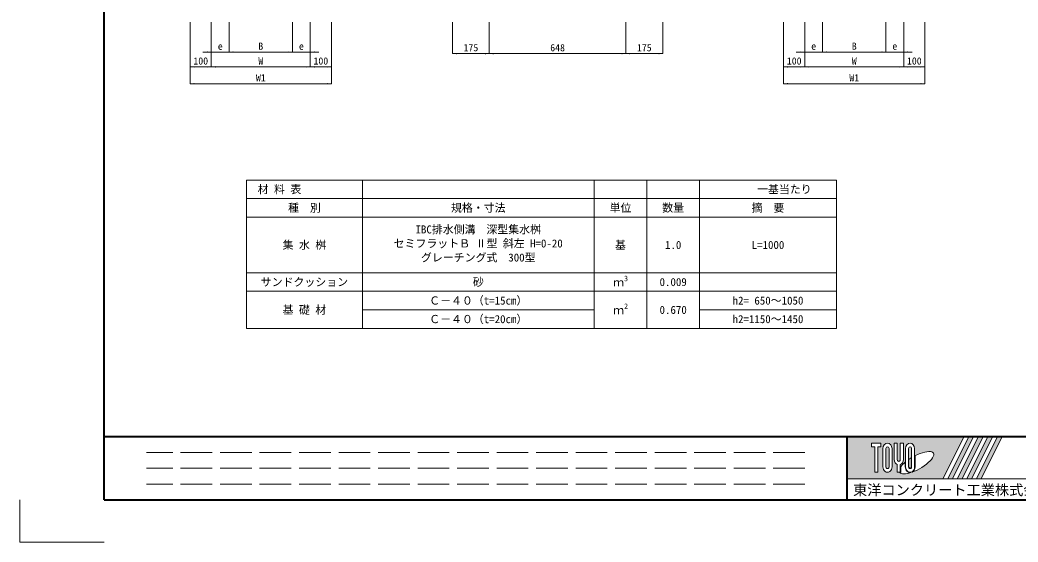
# Model space of a CAD drawing. Units: millimetres at full size. Extents: x 0 to 26200, y 7460 to 13400.
# Drawn here: x 8900 to 13637, y 7460 to 9936 of the extents above; entities that cross this region are included whole.
import ezdxf
from ezdxf.enums import TextEntityAlignment as Align

# ---------------------------------------------------------------- set-up
doc = ezdxf.new("R2010")
doc.units = ezdxf.units.MM
doc.header["$LTSCALE"] = 25
doc.linetypes.add('DASHED', pattern=[7.5, 6, -1.5])
for name, color, linetype, lineweight in [('Defpoints_3', 8, 'Continuous', 0), ('図枠', 7, 'Continuous', 5), ('寸法・材料表', 7, 'Continuous', 13), ('寸法線', 7, 'Continuous', 9), ('補助線', 8, 'Continuous', 13)]:
    doc.layers.add(name, color=color, linetype=linetype, lineweight=lineweight)
doc.styles.add('ＭＳ ゴシック', font='')
doc.styles.get('ＭＳ ゴシック').set_extended_font_data('MS Gothic')

# ---------------------------------------------------------------- blocks, each defined once
blk = doc.blocks.new('filled_arrow')
at = {"color": 0, "linetype": 'Continuous', "lineweight": -2}
blk.add_solid([(7.5, 1.25), (0, 0), (7.5, -1.25)], dxfattribs=at)

msp = doc.modelspace()

# ---------------------------------------------------------------- hatches: boundary and pattern name
at = {"layer": '図枠'}
h = msp.add_hatch(color=256, dxfattribs=at)
h.paths.add_polyline_path([(12825, 7959.96), (12825, 7759.96), (13280.31, 7759.96), (13380.31, 7959.96)])
edge = h.paths.add_edge_path(flags=16)
edge.add_ellipse((13154.45, 7836.13), major_axis=(80.81, 45.23), ratio=0.3471473, start_angle=-144.31122, end_angle=72.1899, ccw=False)
edge.add_ellipse((13124.52, 7816.6), major_axis=(0, 27.5), ratio=0.8463542, start_angle=-160.70346, end_angle=-90)
edge.add_line((13147.8, 7816.6), (13147.8, 7869.02))
edge = h.paths.add_edge_path(flags=16)
edge.add_ellipse((13124.52, 7903.33), major_axis=(0, 25.38), ratio=0.8463542, start_angle=-90, end_angle=90, ccw=False)
edge.add_line((13146.01, 7903.33), (13146.01, 7816.6))
edge.add_ellipse((13124.52, 7816.6), major_axis=(0, 25.38), ratio=0.8463542, start_angle=90, end_angle=-90, ccw=False)
edge.add_line((13103.04, 7816.6), (13103.04, 7903.33))
edge = h.paths.add_edge_path(flags=16)
edge.add_line((13131.69, 7903.33), (13131.69, 7816.6))
edge.add_ellipse((13124.52, 7816.6), major_axis=(0, 8.46), ratio=0.8463542, start_angle=90, end_angle=-90, ccw=False)
edge.add_line((13117.36, 7816.6), (13117.36, 7903.33))
edge.add_ellipse((13124.52, 7903.33), major_axis=(0, 8.46), ratio=0.8463542, start_angle=-90, end_angle=90, ccw=False)
edge = h.paths.add_edge_path(flags=16)
edge.add_line((13129.9, 7859), (13129.9, 7816.6))
edge.add_ellipse((13124.52, 7816.6), major_axis=(0, 6.35), ratio=0.8463542, start_angle=90, end_angle=-90, ccw=False)
edge.add_line((13119.15, 7816.6), (13119.15, 7852.06))
edge.add_ellipse((13154.45, 7836.13), major_axis=(80.81, 45.23), ratio=0.3471473, start_angle=107.79174, end_angle=126.47132, ccw=False)
edge = h.paths.add_edge_path(flags=16)
edge.add_ellipse((13070.81, 7850.97), major_axis=(0, 25.38), ratio=0.8463542, start_angle=-163.34117, end_angle=-90, ccw=False)
edge.add_line((13077.97, 7827.04), (13077.97, 7791.21))
edge.add_line((13077.97, 7791.21), (13063.65, 7791.21))
edge.add_line((13063.65, 7791.21), (13063.65, 7827.04))
edge.add_ellipse((13070.81, 7850.97), major_axis=(0, 25.38), ratio=0.8463542, start_angle=90, end_angle=163.34117, ccw=False)
edge.add_line((13049.33, 7850.97), (13049.33, 7928.71))
edge.add_line((13049.33, 7928.71), (13063.65, 7928.71))
edge.add_line((13063.65, 7928.71), (13063.65, 7850.97))
edge.add_ellipse((13070.81, 7850.97), major_axis=(0, 8.46), ratio=0.8463542, start_angle=90, end_angle=-90)
edge.add_line((13077.97, 7850.97), (13077.97, 7928.71))
edge.add_line((13077.97, 7928.71), (13092.3, 7928.71))
edge.add_line((13092.3, 7928.71), (13092.3, 7850.97))
edge = h.paths.add_edge_path(flags=16)
edge.add_line((13101.25, 7838.49), (13101.25, 7816.6))
edge.add_ellipse((13124.52, 7816.6), major_axis=(0, 27.5), ratio=0.8463542, start_angle=90, end_angle=-171.54427)
edge.add_ellipse((13154.45, 7836.13), major_axis=(80.81, 45.23), ratio=0.3471473, start_angle=-178.64954, end_angle=-148.29244, ccw=False)
edge.add_line((13074.89, 7789.1), (13079.76, 7789.1))
edge.add_line((13079.76, 7789.1), (13079.76, 7815.91))
edge.add_ellipse((13154.45, 7836.13), major_axis=(80.81, 45.23), ratio=0.3471473, start_angle=148.21912, end_angle=165.90812, ccw=False)
edge = h.paths.add_edge_path(flags=16)
edge.add_ellipse((13017.1, 7903.33), major_axis=(0, 25.38), ratio=0.8463542, start_angle=-90, end_angle=90, ccw=False)
edge.add_line((13038.59, 7903.33), (13038.59, 7816.6))
edge.add_ellipse((13017.1, 7816.6), major_axis=(0, 25.38), ratio=0.8463542, start_angle=90, end_angle=-90, ccw=False)
edge.add_line((12995.62, 7816.6), (12995.62, 7903.33))
edge = h.paths.add_edge_path(flags=16)
edge.add_line((13024.26, 7903.33), (13024.26, 7816.6))
edge.add_ellipse((13017.1, 7816.6), major_axis=(0, 8.46), ratio=0.8463542, start_angle=90, end_angle=-90, ccw=False)
edge.add_line((13009.94, 7816.6), (13009.94, 7903.33))
edge.add_ellipse((13017.1, 7903.33), major_axis=(0, 8.46), ratio=0.8463542, start_angle=-90, end_angle=90, ccw=False)
h.paths.add_polyline_path([(12984.88, 7928.71), (12984.88, 7911.79), (12970.55, 7911.79), (12970.55, 7791.21), (12956.23, 7791.21), (12956.23, 7911.79), (12941.91, 7911.79), (12941.91, 7928.71)], flags=16)
for points in [[(13303, 7759.96), (13325.69, 7759.96), (13425.69, 7959.96), (13403, 7959.96)], [(13471.06, 7959.96), (13448.38, 7959.96), (13348.38, 7759.96), (13371.06, 7759.96)], [(13516.44, 7959.96), (13493.75, 7959.96), (13393.75, 7759.96), (13416.44, 7759.96)], [(13561.81, 7959.96), (13539.12, 7959.96), (13439.12, 7759.96), (13461.81, 7759.96)]]:
    msp.add_hatch(color=256, dxfattribs=at).paths.add_polyline_path(points)

# ---------------------------------------------------------------- linework, layer by layer
at = {"layer": 'Defpoints_3'}
for p, q in [((9975, 9177.14), (12775, 9177.14)), ((9975, 9177.14), (9975, 9089.14)), ((10525, 9177.14), (10525, 9089.14)), ((11625, 9177.14), (11625, 9089.14)), ((11875, 9177.14), (11875, 9089.14)), ((12125, 9177.14), (12125, 9089.14)), ((12775, 9177.14), (12775, 9089.14))]:
    msp.add_line(p, q, dxfattribs=at)
at = {"layer": 'Defpoints_3', "color": 7, "lineweight": 13}
for p, q in [((8900, 7659.96), (8900, 7459.96)), ((8900, 7459.96), (9300, 7459.96))]:
    msp.add_line(p, q, dxfattribs=at)
at = {"layer": '図枠', "lineweight": 40}
for p, q in [((9300, 7659.96), (9300, 13199.96)), ((9300, 7959.96), (17100, 7959.96)), ((12825, 7659.96), (12825, 7959.96)), ((9300, 7659.96), (17100, 7659.96))]:
    msp.add_line(p, q, dxfattribs=at)
at = {"layer": '図枠'}
for p, q in [((12825, 7959.96), (13380.31, 7959.96)), ((13380.31, 7959.96), (13280.31, 7759.96)), ((13403, 7959.96), (13303, 7759.96)), ((13425.69, 7959.96), (13325.69, 7759.96)), ((13448.38, 7959.96), (13348.38, 7759.96)), ((13471.06, 7959.96), (13371.06, 7759.96)), ((13493.75, 7959.96), (13393.75, 7759.96)), ((13403, 7959.96), (13425.69, 7959.96)), ((13516.44, 7959.96), (13416.44, 7759.96)), ((13539.12, 7959.96), (13439.12, 7759.96)), ((13448.38, 7959.96), (13471.06, 7959.96)), ((13561.81, 7959.96), (13461.81, 7759.96)), ((13493.75, 7959.96), (13516.44, 7959.96)), ((13539.12, 7959.96), (13561.81, 7959.96)), ((12941.91, 7928.71), (12941.91, 7911.79)), ((12941.91, 7928.71), (12984.88, 7928.71)), ((12956.23, 7911.79), (12941.91, 7911.79)), ((12956.23, 7911.79), (12956.23, 7791.21)), ((12970.55, 7911.79), (12970.55, 7791.21)), ((12984.88, 7911.79), (12970.55, 7911.79)), ((12984.88, 7928.71), (12984.88, 7911.79)), ((13049.33, 7928.71), (13063.65, 7928.71)), ((13049.33, 7850.97), (13049.33, 7928.71)), ((13063.65, 7928.71), (13063.65, 7850.97)), ((13077.97, 7928.71), (13092.3, 7928.71)), ((13077.97, 7850.97), (13077.97, 7928.71)), ((13092.3, 7928.71), (13092.3, 7850.97)), ((12995.62, 7903.33), (12995.62, 7816.6)), ((13009.94, 7816.6), (13009.94, 7903.33)), ((13024.26, 7903.33), (13024.26, 7816.6)), ((13038.59, 7816.6), (13038.59, 7903.33)), ((13103.04, 7903.33), (13103.04, 7816.6)), ((13117.36, 7816.6), (13117.36, 7903.33)), ((13131.69, 7903.33), (13131.69, 7816.6)), ((13146.01, 7816.6), (13146.01, 7903.33)), ((13147.8, 7816.6), (13147.8, 7869.02)), ((13063.65, 7827.04), (13063.65, 7791.21)), ((13077.97, 7827.04), (13077.97, 7791.21)), ((13079.76, 7815.91), (13079.76, 7789.1)), ((13101.25, 7838.49), (13101.25, 7816.6)), ((13119.15, 7816.6), (13119.15, 7852.06)), ((13129.9, 7859), (13129.9, 7816.6)), ((12970.55, 7791.21), (12956.23, 7791.21)), ((13077.97, 7791.21), (13063.65, 7791.21)), ((13074.89, 7789.1), (13079.76, 7789.1)), ((12825, 7759.96), (13280.31, 7759.96)), ((13303, 7759.96), (13325.69, 7759.96)), ((13348.38, 7759.96), (13371.06, 7759.96)), ((13393.75, 7759.96), (13416.44, 7759.96)), ((13439.12, 7759.96), (13461.81, 7759.96))]:
    msp.add_line(p, q, dxfattribs=at)
at = {"layer": '図枠', "linetype": 'DASHED', "lineweight": 9}
for p, q in [((12625, 7884.96), (9500, 7884.96)), ((12625, 7809.96), (9500, 7809.96)), ((12625, 7734.96), (9500, 7734.96))]:
    msp.add_line(p, q, dxfattribs=at)
at = {"layer": '図枠'}
for centre, major_axis, ratio, start_param, end_param in [((13017.1, 7903.33), (0, 25.38), 0.846354, 4.712389, 7.8539816), ((13017.1, 7903.33), (0, 8.46), 0.846354, 4.712389, 7.8539816), ((13124.52, 7903.33), (0, 25.38), 0.846354, 4.712389, 7.8539816), ((13124.52, 7903.33), (0, 8.46), 0.846354, 4.712389, 7.8539816), ((13154.45, 7836.13), (80.81, 45.23), 0.347147, 4.2621853, 7.7429163), ((13017.1, 7816.6), (0, 25.38), 0.846354, 1.5707963, 4.712389), ((13017.1, 7816.6), (0, 8.46), 0.846354, 1.5707963, 4.712389), ((13070.81, 7850.97), (0, 25.38), 0.846354, 1.5707963, 2.8017557), ((13070.81, 7850.97), (0, 8.46), 0.846354, 1.5707963, 4.712389), ((13070.81, 7850.97), (0, 25.38), 0.846354, 3.4814296, 4.712389), ((13154.45, 7836.13), (80.81, 45.23), 0.347147, 2.0815197, 2.5155126), ((13124.52, 7816.6), (0, 27.5), 0.846354, 1.5707963, 3.3154679), ((13124.52, 7816.6), (0, 25.38), 0.846354, 1.5707963, 4.712389), ((13124.52, 7816.6), (0, 8.46), 0.846354, 1.5707963, 4.712389), ((13124.52, 7816.6), (0, 6.35), 0.846354, 1.5707963, 4.712389), ((13154.45, 7836.13), (80.81, 45.23), 0.347147, 1.6817405, 1.8219833), ((13124.52, 7816.6), (0, 27.5), 0.846354, 3.5338438, 4.712389), ((13154.45, 7836.13), (80.81, 45.23), 0.347147, 3.2093975, 4.2004451)]:
    msp.add_ellipse(centre, major_axis=major_axis, ratio=ratio, start_param=start_param, end_param=end_param, dxfattribs=at)
at = {"layer": '寸法・材料表'}
for p, q in [((9975, 9089.14), (12775, 9089.14)), ((9975, 9089.14), (9975, 8473.14)), ((10525, 9089.14), (10525, 8473.14)), ((11625, 9089.14), (11625, 8473.14)), ((11875, 9089.14), (11875, 8473.14)), ((12125, 9089.14), (12125, 8473.14)), ((12775, 9089.14), (12775, 8473.14)), ((9975, 9001.14), (12775, 9001.14)), ((9975, 8737.14), (12775, 8737.14)), ((9975, 8649.14), (12775, 8649.14)), ((10525, 8561.14), (11625, 8561.14)), ((12125, 8561.14), (12775, 8561.14)), ((9975, 8473.14), (12775, 8473.14))]:
    msp.add_line(p, q, dxfattribs=at)
at = {"layer": '寸法線'}
for p, q in [((9707.96, 9926.22), (9707.96, 9713.81)), ((9707.96, 9926.22), (9707.96, 9633.81)), ((9807.96, 9926.22), (9807.96, 9783.81)), ((9807.96, 9926.22), (9807.96, 9713.81)), ((9807.96, 9926.22), (9807.96, 9713.81)), ((9892.96, 9926.22), (9892.96, 9783.81)), ((9892.96, 9926.22), (9892.96, 9783.81)), ((10192.96, 9926.22), (10192.96, 9783.81)), ((10192.96, 9926.22), (10192.96, 9783.81)), ((10277.96, 9926.22), (10277.96, 9783.81)), ((10277.96, 9926.22), (10277.96, 9713.81)), ((10277.96, 9926.22), (10277.96, 9713.81)), ((10377.96, 9926.22), (10377.96, 9713.81)), ((10377.96, 9926.22), (10377.96, 9633.81)), ((10952.5, 9926.22), (10952.5, 9776.78)), ((11127.5, 9926.22), (11127.5, 9776.78)), ((11127.5, 9926.22), (11127.5, 9776.78)), ((11775.5, 9926.22), (11775.5, 9776.78)), ((11775.5, 9926.22), (11775.5, 9776.78)), ((11950.5, 9926.22), (11950.5, 9776.78)), ((12524.33, 9926.22), (12524.33, 9713.81)), ((12524.33, 9926.22), (12524.33, 9633.81)), ((12624.33, 9926.22), (12624.33, 9783.81)), ((12624.33, 9926.22), (12624.33, 9713.81)), ((12624.33, 9926.22), (12624.33, 9713.81)), ((12709.33, 9926.22), (12709.33, 9783.81)), ((12709.33, 9926.22), (12709.33, 9783.81)), ((13009.33, 9926.22), (13009.33, 9783.81)), ((13009.33, 9926.22), (13009.33, 9783.81)), ((13094.33, 9926.22), (13094.33, 9783.81)), ((13094.33, 9926.22), (13094.33, 9713.81)), ((13094.33, 9926.22), (13094.33, 9713.81)), ((13194.33, 9926.22), (13194.33, 9713.81)), ((13194.33, 9926.22), (13194.33, 9633.81)), ((9767.96, 9783.81), (9932.96, 9783.81)), ((9892.96, 9783.81), (10192.96, 9783.81)), ((10152.96, 9783.81), (10317.96, 9783.81)), ((11127.5, 9776.78), (10952.5, 9776.78)), ((11775.5, 9776.78), (11127.5, 9776.78)), ((11775.5, 9776.78), (11950.5, 9776.78)), ((12584.33, 9783.81), (12749.33, 9783.81)), ((12709.33, 9783.81), (13009.33, 9783.81)), ((12969.33, 9783.81), (13134.33, 9783.81)), ((9807.96, 9713.81), (9707.96, 9713.81)), ((9807.96, 9713.81), (10277.96, 9713.81)), ((10277.96, 9713.81), (10377.96, 9713.81)), ((12624.33, 9713.81), (12524.33, 9713.81)), ((12624.33, 9713.81), (13094.33, 9713.81)), ((13094.33, 9713.81), (13194.33, 9713.81)), ((9707.96, 9633.81), (10377.96, 9633.81)), ((12524.33, 9633.81), (13194.33, 9633.81))]:
    msp.add_line(p, q, dxfattribs=at)
at = {"layer": '補助線'}
msp.add_line((12825, 7759.96), (13825, 7759.96), dxfattribs=at)

# ---------------------------------------------------------------- block references
at = {"layer": '寸法線', "xscale": 2.67, "yscale": 2.67, "rotation": 180}
for p in [(9807.96, 9783.81), (10192.96, 9783.81), (10192.96, 9783.81), (11127.5, 9776.78), (11775.5, 9776.78), (11950.5, 9776.78), (12624.33, 9783.81), (13009.33, 9783.81), (13009.33, 9783.81), (9807.96, 9713.81), (10277.96, 9713.81), (10377.96, 9713.81), (12624.33, 9713.81), (13094.33, 9713.81), (13194.33, 9713.81), (10377.96, 9633.81), (13194.33, 9633.81)]:
    msp.add_blockref('filled_arrow', p, dxfattribs=at)
at = {"layer": '寸法線', "xscale": 2.67, "yscale": 2.67}
for p in [(9892.96, 9783.81), (9892.96, 9783.81), (10277.96, 9783.81), (10952.5, 9776.78), (11127.5, 9776.78), (11775.5, 9776.78), (12709.33, 9783.81), (12709.33, 9783.81), (13094.33, 9783.81), (9707.96, 9713.81), (9807.96, 9713.81), (10277.96, 9713.81), (12524.33, 9713.81), (12624.33, 9713.81), (13094.33, 9713.81), (9707.96, 9633.81), (12524.33, 9633.81)]:
    msp.add_blockref('filled_arrow', p, dxfattribs=at)

# ---------------------------------------------------------------- texts
at = {"layer": '図枠', "style": 'ＭＳ ゴシック'}
msp.add_text('東洋コンクリート工業株式会社', height=49.37, dxfattribs=at).set_placement((13325, 7706.84), align=Align.MIDDLE_CENTER)
at = {"layer": '寸法・材料表', "style": 'ＭＳ ゴシック'}
msp.add_text('\u3000材 料 表', height=37.98, dxfattribs=at).set_placement((9976.2, 9133.14), align=Align.MIDDLE_LEFT)
for s, p in [('\u3000\u3000\u3000一基当たり', (12450, 9133.14)), ('種\u3000別', (10250, 9045.14)), ('規格・寸法', (11075, 9045.14)), ('単位', (11750, 9045.14)), ('数量', (12000, 9045.14)), ('摘\u3000要', (12450, 9045.14)), ('集 水 桝', (10250, 8869.14)), ('基', (11750, 8869.14)), ('1.0', (12000, 8869.14)), ('L=1000', (12450, 8869.14)), ('サンドクッション', (10250, 8693.14)), ('砂', (11075, 8693.14)), ('0.009', (12000, 8693.14)), ('Ｃ－４０（t=15cm）', (11075, 8605.14)), ('h2= 650～1050', (12450, 8605.14)), ('基 礎 材', (10250, 8561.14)), ('0.670', (12000, 8561.14)), ('Ｃ－４０（t=20cm）', (11075, 8517.14)), ('h2=1150～1450', (12450, 8517.14))]:
    msp.add_text(s, height=37.98, dxfattribs=at).set_placement(p, align=Align.MIDDLE_CENTER)
for s, p in [('IBC排水側溝\u3000深型集水桝', (10777.15, 8961.7)), ('セミフラットＢ Ⅱ型 斜左 H=0-20', (10673.55, 8895.04)), ('グレーチング式\u3000300型', (10803.05, 8828.37))]:
    msp.add_text(s, height=37.98, dxfattribs=at).set_placement(p, align=Align.TOP_LEFT)
for s, height, p in [('3', 26.58, (11766.83, 8689.01)), ('ｍ', 37.98, (11715.03, 8661.01)), ('2', 26.58, (11766.83, 8557.01)), ('ｍ', 37.98, (11715.03, 8529.01))]:
    msp.add_text(s, height=height, dxfattribs=at).set_placement(p, align=Align.BOTTOM_LEFT)
at = {"layer": '寸法線', "style": 'ＭＳ ゴシック'}
for s, p in [('e', (9850.46, 9811.81)), ('B', (10042.96, 9811.81)), ('e', (10235.46, 9811.81)), ('175', (11040, 9804.78)), ('648', (11451.5, 9804.78)), ('175', (11863, 9804.78)), ('e', (12666.83, 9811.81)), ('B', (12859.33, 9811.81)), ('e', (13051.83, 9811.81)), ('100', (9757.96, 9741.81)), ('W', (10042.96, 9741.81)), ('100', (10327.96, 9741.81)), ('100', (12574.33, 9741.81)), ('W', (12859.33, 9741.81)), ('100', (13144.33, 9741.81)), ('W1', (10042.96, 9661.81)), ('W1', (12859.33, 9661.81))]:
    msp.add_text(s, height=34.18, dxfattribs=at).set_placement(p, align=Align.MIDDLE_CENTER)

doc.saveas('drawing.dxf')
